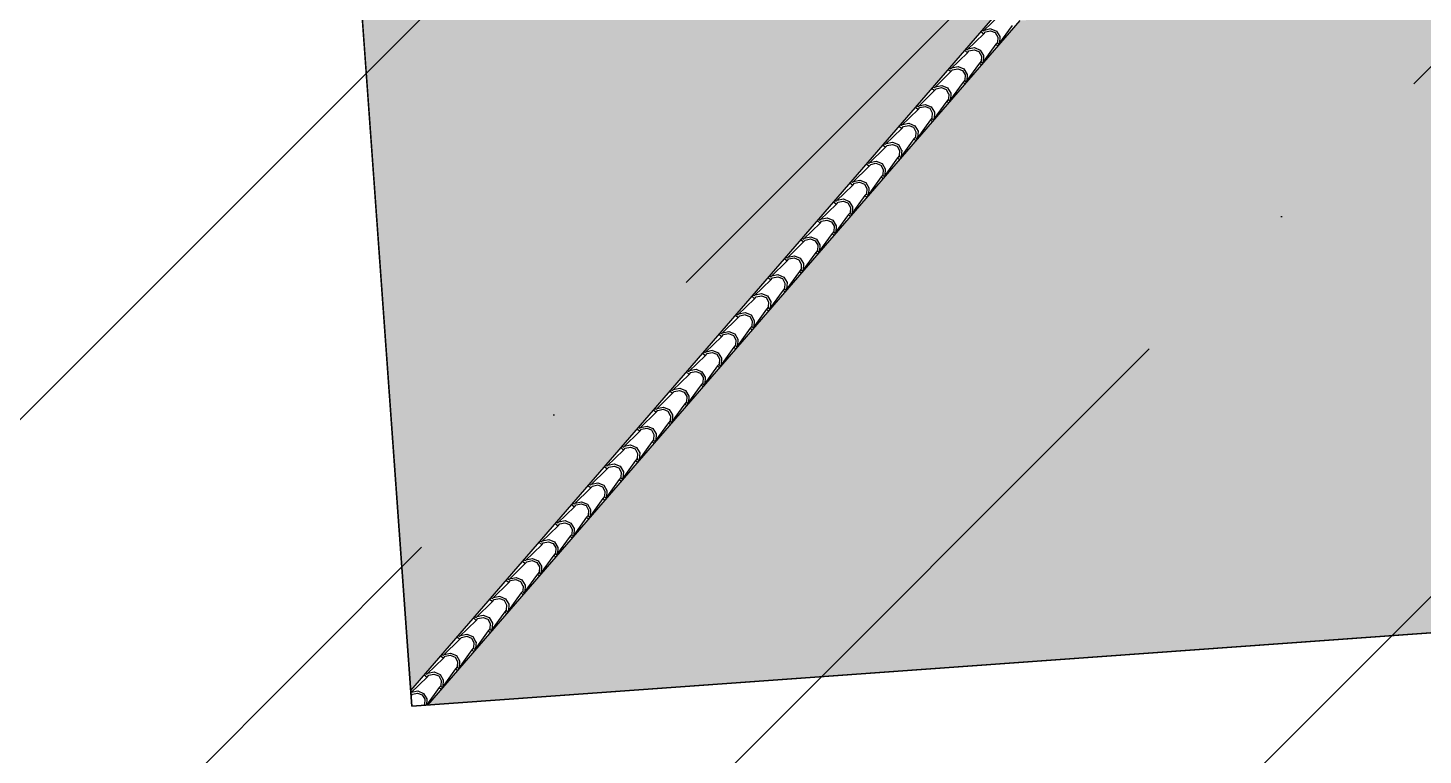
# Model space of a CAD drawing. Header units: millimetres. Extents: x 648844 to 649530, y 1246379 to 1246752.
# Drawn here: x 649272.46 to 649281.78, y 1246497.33 to 1246502.19 of the extents above; entities that cross this region are included whole.
import ezdxf

# ---------------------------------------------------------------- set-up
doc = ezdxf.new("R2010")
doc.units = ezdxf.units.MM
doc.header["$LTSCALE"] = 20
doc.header["$MEASUREMENT"] = 0
doc.layers.get('0').update_dxf_attribs({"linetype": 'CONTINUOUS'})
doc.layers.add('TECHO', color=30, linetype='CONTINUOUS')

# ---------------------------------------------------------------- blocks, each defined once
blk = doc.blocks.new('TEJA45')
at = {"layer": 'TECHO'}
for p, q in [((-0.1916, 4.2385), (-0.0979, 4.35)), ((-0.1043, 4.3069), (-0.0984, 4.35)), ((-0.0852, 4.2692), (-0.1041, 4.307)), ((-0.0899, 4.3095), (-0.0852, 4.345)), ((-0.0756, 4.2788), (-0.0898, 4.3095)), ((-0.0857, 4.35), (-0.0828, 4.3472)), ((-0.0852, 4.3448), (-0.08, 4.35)), ((-0.3097, 4.1203), (-0.2105, 4.2385)), ((-0.2224, 4.1887), (-0.2165, 4.2324)), ((-0.2105, 4.2385), (-0.214, 4.242)), ((-0.2105, 4.2385), (-0.201, 4.229)), ((-0.2081, 4.1914), (-0.2034, 4.2268)), ((-0.201, 4.2479), (-0.2046, 4.2515)), ((-0.2034, 4.2267), (-0.1915, 4.2385)), ((-0.1915, 4.2385), (-0.201, 4.2479)), ((0, 4.2602), (-0.1159, 4.1629)), ((-0.0474, 4.2503), (-0.0852, 4.2692)), ((-0.0449, 4.2646), (-0.0756, 4.2788)), ((-0.0038, 4.2561), (-0.0475, 4.2502)), ((-0.0095, 4.2692), (-0.0449, 4.2645)), ((0, 4.2788), (-0.0096, 4.2692)), ((-0.4279, 4.0022), (-0.3287, 4.1203)), ((-0.3406, 4.0706), (-0.3347, 4.1143)), ((-0.3286, 4.1203), (-0.3322, 4.1239)), ((-0.3286, 4.1203), (-0.3192, 4.1109)), ((-0.3262, 4.0732), (-0.3215, 4.1087)), ((-0.3192, 4.1298), (-0.3227, 4.1333)), ((-0.3215, 4.1085), (-0.3097, 4.1203)), ((-0.3097, 4.1203), (-0.3192, 4.1298)), ((-0.1159, 4.144), (-0.2341, 4.0447)), ((-0.2034, 4.151), (-0.2223, 4.1888)), ((-0.1938, 4.1606), (-0.2079, 4.1914)), ((-0.1656, 4.1321), (-0.2034, 4.151)), ((-0.1631, 4.1464), (-0.1938, 4.1606)), ((-0.1219, 4.1379), (-0.1656, 4.132)), ((-0.1276, 4.1511), (-0.1631, 4.1463)), ((-0.1159, 4.1629), (-0.1277, 4.151)), ((-0.0985, 4.1454), (-0.1159, 4.1629)), ((-0.108, 4.136), (-0.1159, 4.144)), ((-0.4373, 4.0116), (-0.4409, 4.0152)), ((-0.4279, 4.0022), (-0.4373, 4.0116)), ((-0.2341, 4.0258), (-0.3522, 3.9265)), ((-0.3215, 4.0329), (-0.3404, 4.0707)), ((-0.3119, 4.0425), (-0.3261, 4.0732)), ((-0.2837, 4.014), (-0.3215, 4.0329)), ((-0.2812, 4.0283), (-0.3119, 4.0425)), ((-0.2401, 4.0198), (-0.2838, 4.0139)), ((-0.2458, 4.0329), (-0.2812, 4.0282)), ((-0.2341, 4.0447), (-0.2459, 4.0329)), ((-0.2167, 4.0273), (-0.2341, 4.0447)), ((-0.2261, 4.0178), (-0.2341, 4.0258)), ((-0.5461, 3.884), (-0.4468, 4.0022)), ((-0.4587, 3.9524), (-0.4528, 3.9961)), ((-0.4397, 3.9147), (-0.4586, 3.9525)), ((-0.4468, 4.0022), (-0.4503, 4.0057)), ((-0.4468, 4.0022), (-0.4373, 3.9927)), ((-0.4444, 3.9551), (-0.4397, 3.9905)), ((-0.4301, 3.9243), (-0.4443, 3.955)), ((-0.4397, 3.9903), (-0.4279, 4.0022)), ((-0.4019, 3.8958), (-0.4397, 3.9147)), ((-0.3994, 3.9101), (-0.4301, 3.9243)), ((-0.364, 3.9147), (-0.3994, 3.91)), ((-0.3522, 3.9265), (-0.3641, 3.9147)), ((-0.3348, 3.9091), (-0.3522, 3.9265)), ((-0.6642, 3.7659), (-0.565, 3.884)), ((-0.5769, 3.8342), (-0.571, 3.878)), ((-0.5578, 3.7965), (-0.5767, 3.8344)), ((-0.5649, 3.884), (-0.5685, 3.8876)), ((-0.5649, 3.884), (-0.5555, 3.8746)), ((-0.5626, 3.8369), (-0.5578, 3.8724)), ((-0.5482, 3.8062), (-0.5624, 3.8369)), ((-0.5555, 3.8935), (-0.559, 3.897)), ((-0.5578, 3.8722), (-0.546, 3.884)), ((-0.546, 3.884), (-0.5555, 3.8935)), ((-0.3522, 3.9076), (-0.4704, 3.8084)), ((-0.3582, 3.9016), (-0.402, 3.8957)), ((-0.3443, 3.8997), (-0.3522, 3.9076)), ((-0.7824, 3.6477), (-0.6831, 3.7659)), ((-0.6951, 3.7161), (-0.6891, 3.7598)), ((-0.6831, 3.7658), (-0.6867, 3.7694)), ((-0.6831, 3.7658), (-0.6736, 3.7564)), ((-0.6807, 3.7188), (-0.676, 3.7542)), ((-0.6736, 3.7753), (-0.6772, 3.7789)), ((-0.676, 3.754), (-0.6642, 3.7658)), ((-0.6642, 3.7658), (-0.6736, 3.7753)), ((-0.4704, 3.7895), (-0.5885, 3.6902)), ((-0.52, 3.7777), (-0.5579, 3.7966)), ((-0.5175, 3.792), (-0.5483, 3.8062)), ((-0.4764, 3.7835), (-0.5201, 3.7776)), ((-0.4821, 3.7966), (-0.5176, 3.7919)), ((-0.4704, 3.8084), (-0.4822, 3.7966)), ((-0.453, 3.791), (-0.4704, 3.8084)), ((-0.4624, 3.7815), (-0.4704, 3.7895)), ((-0.9005, 3.5295), (-0.8013, 3.6477)), ((-0.8132, 3.5979), (-0.8073, 3.6417)), ((-0.8012, 3.6477), (-0.8048, 3.6513)), ((-0.8012, 3.6477), (-0.7918, 3.6382)), ((-0.7989, 3.6006), (-0.7941, 3.636)), ((-0.7918, 3.6571), (-0.7954, 3.6607)), ((-0.7942, 3.6359), (-0.7823, 3.6477)), ((-0.7823, 3.6477), (-0.7918, 3.6571)), ((-0.5885, 3.6713), (-0.7067, 3.5721)), ((-0.676, 3.6784), (-0.6949, 3.7162)), ((-0.6664, 3.688), (-0.6806, 3.7187)), ((-0.6382, 3.6595), (-0.676, 3.6784)), ((-0.6357, 3.6738), (-0.6664, 3.688)), ((-0.5945, 3.6653), (-0.6383, 3.6594)), ((-0.6003, 3.6784), (-0.6357, 3.6737)), ((-0.5886, 3.6902), (-0.6004, 3.6784)), ((-0.5711, 3.6728), (-0.5886, 3.6902)), ((-0.5806, 3.6633), (-0.5886, 3.6713)), ((-0.9099, 3.539), (-0.9135, 3.5426)), ((-0.7067, 3.5532), (-0.8249, 3.4539)), ((-0.7942, 3.5602), (-0.8131, 3.598)), ((-0.7845, 3.5699), (-0.7987, 3.6006)), ((-0.7564, 3.5414), (-0.7942, 3.5603)), ((-0.7538, 3.5557), (-0.7846, 3.5698)), ((-0.7127, 3.5471), (-0.7564, 3.5412)), ((-0.7184, 3.5603), (-0.7539, 3.5555)), ((-0.7067, 3.5721), (-0.7185, 3.5603)), ((-0.6893, 3.5546), (-0.7067, 3.5721)), ((-0.6987, 3.5452), (-0.7067, 3.5532)), ((-1.0187, 3.4114), (-0.9194, 3.5295)), ((-0.9314, 3.4798), (-0.9255, 3.5235)), ((-0.9123, 3.4421), (-0.9312, 3.4799)), ((-0.9194, 3.5295), (-0.923, 3.5331)), ((-0.9194, 3.5295), (-0.9099, 3.5201)), ((-0.917, 3.4824), (-0.9123, 3.5179)), ((-0.9027, 3.4517), (-0.9169, 3.4824)), ((-0.9123, 3.5177), (-0.9005, 3.5295)), ((-0.9005, 3.5295), (-0.9099, 3.539)), ((-0.872, 3.4375), (-0.9027, 3.4517)), ((-0.8249, 3.4539), (-0.8367, 3.4421)), ((-0.8074, 3.4365), (-0.8249, 3.4539)), ((-1.1369, 3.2932), (-1.0376, 3.4114)), ((-1.0495, 3.3616), (-1.0436, 3.4053)), ((-1.0305, 3.3239), (-1.0494, 3.3617)), ((-1.0376, 3.4114), (-1.0411, 3.4149)), ((-1.0376, 3.4114), (-1.0281, 3.4019)), ((-1.0352, 3.3643), (-1.0305, 3.3997)), ((-1.0209, 3.3335), (-1.035, 3.3643)), ((-1.0281, 3.4208), (-1.0317, 3.4244)), ((-1.0305, 3.3996), (-1.0187, 3.4114)), ((-1.0187, 3.4114), (-1.0281, 3.4208)), ((-0.8249, 3.435), (-0.943, 3.3358)), ((-0.8745, 3.4232), (-0.9123, 3.4421)), ((-0.8309, 3.429), (-0.8746, 3.4231)), ((-0.8366, 3.4421), (-0.872, 3.4374)), ((-0.8169, 3.427), (-0.8249, 3.435)), ((-1.255, 3.1751), (-1.1558, 3.2932)), ((-1.1677, 3.2435), (-1.1618, 3.2872)), ((-1.1557, 3.2932), (-1.1593, 3.2968)), ((-1.1557, 3.2932), (-1.1463, 3.2838)), ((-1.1533, 3.2461), (-1.1486, 3.2816)), ((-1.1463, 3.3027), (-1.1498, 3.3062)), ((-1.1486, 3.2814), (-1.1368, 3.2932)), ((-1.1368, 3.2932), (-1.1463, 3.3027)), ((-0.943, 3.3168), (-1.0612, 3.2176)), ((-0.9927, 3.305), (-1.0305, 3.3239)), ((-0.9902, 3.3193), (-1.0209, 3.3335)), ((-0.949, 3.3108), (-0.9927, 3.3049)), ((-0.9547, 3.324), (-0.9902, 3.3192)), ((-0.943, 3.3358), (-0.9548, 3.3239)), ((-0.9256, 3.3183), (-0.943, 3.3358)), ((-0.9351, 3.3089), (-0.943, 3.3168)), ((-1.3732, 3.0569), (-1.2739, 3.1751)), ((-1.2739, 3.1751), (-1.2774, 3.1786)), ((-1.2739, 3.1751), (-1.2644, 3.1656)), ((-1.2644, 3.1845), (-1.268, 3.1881)), ((-1.2668, 3.1632), (-1.255, 3.1751)), ((-1.255, 3.1751), (-1.2644, 3.1845)), ((-1.0612, 3.1987), (-1.1793, 3.0994)), ((-1.1486, 3.2058), (-1.1675, 3.2436)), ((-1.139, 3.2154), (-1.1532, 3.2461)), ((-1.1108, 3.1869), (-1.1486, 3.2058)), ((-1.1083, 3.2012), (-1.139, 3.2154)), ((-1.0672, 3.1927), (-1.1109, 3.1868)), ((-1.0729, 3.2058), (-1.1083, 3.2011)), ((-1.0612, 3.2176), (-1.073, 3.2058)), ((-1.0438, 3.2002), (-1.0612, 3.2176)), ((-1.0532, 3.1907), (-1.0612, 3.1987)), ((-1.1793, 3.0805), (-1.2975, 2.9813)), ((-1.2858, 3.1253), (-1.2799, 3.169)), ((-1.2668, 3.0876), (-1.2857, 3.1254)), ((-1.2715, 3.128), (-1.2668, 3.1634)), ((-1.2572, 3.0972), (-1.2713, 3.128)), ((-1.229, 3.0687), (-1.2668, 3.0876)), ((-1.2265, 3.083), (-1.2572, 3.0972)), ((-1.191, 3.0876), (-1.2265, 3.0829)), ((-1.1793, 3.0994), (-1.1912, 3.0876)), ((-1.1619, 3.082), (-1.1793, 3.0994)), ((-1.1714, 3.0726), (-1.1793, 3.0805)), ((-1.4913, 2.9388), (-1.3921, 3.0569)), ((-1.404, 3.0071), (-1.3981, 3.0509)), ((-1.3849, 2.9694), (-1.4038, 3.0072)), ((-1.392, 3.0569), (-1.3956, 3.0605)), ((-1.392, 3.0569), (-1.3826, 3.0474)), ((-1.3897, 3.0098), (-1.3849, 3.0453)), ((-1.3753, 2.9791), (-1.3895, 3.0098)), ((-1.3826, 3.0664), (-1.3861, 3.0699)), ((-1.3849, 3.0451), (-1.3731, 3.0569)), ((-1.3731, 3.0569), (-1.3826, 3.0664)), ((-1.1853, 3.0745), (-1.2291, 3.0686)), ((-1.6095, 2.8206), (-1.5102, 2.9388)), ((-1.5222, 2.889), (-1.5163, 2.9327)), ((-1.5102, 2.9387), (-1.5138, 2.9423)), ((-1.5102, 2.9387), (-1.5007, 2.9293)), ((-1.5078, 2.8917), (-1.5031, 2.9271)), ((-1.4935, 2.8609), (-1.5077, 2.8916)), ((-1.5007, 2.9482), (-1.5043, 2.9518)), ((-1.5031, 2.9269), (-1.4913, 2.9387)), ((-1.4913, 2.9387), (-1.5007, 2.9482)), ((-1.2975, 2.9624), (-1.4157, 2.8631)), ((-1.3472, 2.9506), (-1.385, 2.9695)), ((-1.3446, 2.9649), (-1.3754, 2.9791)), ((-1.3035, 2.9564), (-1.3472, 2.9504)), ((-1.3092, 2.9695), (-1.3447, 2.9648)), ((-1.2975, 2.9813), (-1.3093, 2.9695)), ((-1.2801, 2.9639), (-1.2975, 2.9813)), ((-1.2895, 2.9544), (-1.2975, 2.9624)), ((-1.7276, 2.7024), (-1.6284, 2.8206)), ((-1.6403, 2.7708), (-1.6344, 2.8145)), ((-1.6283, 2.8206), (-1.6319, 2.8242)), ((-1.6283, 2.8206), (-1.6189, 2.8111)), ((-1.626, 2.7735), (-1.6212, 2.8089)), ((-1.6189, 2.83), (-1.6225, 2.8336)), ((-1.6213, 2.8088), (-1.6094, 2.8206)), ((-1.6094, 2.8206), (-1.6189, 2.83)), ((-1.4157, 2.8442), (-1.5338, 2.745)), ((-1.5031, 2.8513), (-1.522, 2.8891)), ((-1.4653, 2.8324), (-1.5031, 2.8513)), ((-1.4628, 2.8467), (-1.4935, 2.8609)), ((-1.4217, 2.8382), (-1.4654, 2.8323)), ((-1.4274, 2.8513), (-1.4628, 2.8466)), ((-1.4157, 2.8631), (-1.4275, 2.8513)), ((-1.3982, 2.8457), (-1.4157, 2.8631)), ((-1.4077, 2.8362), (-1.4157, 2.8442)), ((-1.7465, 2.7024), (-1.7501, 2.706)), ((-1.737, 2.7119), (-1.7406, 2.7154)), ((-1.7276, 2.7024), (-1.737, 2.7119)), ((-1.5338, 2.7261), (-1.652, 2.6268)), ((-1.6213, 2.7331), (-1.6402, 2.7709)), ((-1.6116, 2.7428), (-1.6258, 2.7735)), ((-1.5835, 2.7142), (-1.6213, 2.7332)), ((-1.5809, 2.7286), (-1.6117, 2.7427)), ((-1.5398, 2.72), (-1.5835, 2.7141)), ((-1.5455, 2.7332), (-1.581, 2.7284)), ((-1.5338, 2.745), (-1.5456, 2.7332)), ((-1.5164, 2.7275), (-1.5338, 2.745)), ((-1.5258, 2.7181), (-1.5338, 2.7261)), ((-1.8458, 2.5843), (-1.7465, 2.7024)), ((-1.7585, 2.6527), (-1.7526, 2.6964)), ((-1.7394, 2.615), (-1.7583, 2.6528)), ((-1.7465, 2.7024), (-1.737, 2.693)), ((-1.7441, 2.6553), (-1.7394, 2.6908)), ((-1.7298, 2.6246), (-1.744, 2.6553)), ((-1.7394, 2.6906), (-1.7276, 2.7024)), ((-1.7016, 2.5961), (-1.7394, 2.615)), ((-1.6991, 2.6104), (-1.7298, 2.6246)), ((-1.6637, 2.615), (-1.6991, 2.6103)), ((-1.652, 2.6268), (-1.6638, 2.615)), ((-1.6346, 2.6094), (-1.652, 2.6268)), ((-1.964, 2.4661), (-1.8647, 2.5843)), ((-1.8766, 2.5345), (-1.8707, 2.5782)), ((-1.8576, 2.4968), (-1.8765, 2.5346)), ((-1.8647, 2.5843), (-1.8682, 2.5878)), ((-1.8647, 2.5843), (-1.8552, 2.5748)), ((-1.8623, 2.5372), (-1.8576, 2.5726)), ((-1.8479, 2.5064), (-1.8621, 2.5372)), ((-1.8552, 2.5937), (-1.8588, 2.5973)), ((-1.8576, 2.5725), (-1.8458, 2.5843)), ((-1.8458, 2.5843), (-1.8552, 2.5937)), ((-1.652, 2.6079), (-1.7701, 2.5086)), ((-1.658, 2.6019), (-1.7017, 2.596)), ((-1.644, 2.5999), (-1.652, 2.6079)), ((-2.0821, 2.348), (-1.9829, 2.4661)), ((-1.9948, 2.4163), (-1.9889, 2.4601)), ((-1.9828, 2.4661), (-1.9864, 2.4697)), ((-1.9828, 2.4661), (-1.9734, 2.4567)), ((-1.9804, 2.419), (-1.9757, 2.4545)), ((-1.9734, 2.4756), (-1.9769, 2.4791)), ((-1.9757, 2.4543), (-1.9639, 2.4661)), ((-1.9639, 2.4661), (-1.9734, 2.4756)), ((-1.7701, 2.4897), (-1.8883, 2.3905)), ((-1.8198, 2.4779), (-1.8576, 2.4968)), ((-1.8173, 2.4923), (-1.848, 2.5064)), ((-1.7761, 2.4837), (-1.8199, 2.4778)), ((-1.7818, 2.4969), (-1.8173, 2.4921)), ((-1.7701, 2.5087), (-1.7819, 2.4968)), ((-1.7527, 2.4912), (-1.7701, 2.5087)), ((-1.7622, 2.4818), (-1.7701, 2.4897)), ((-2.2003, 2.2298), (-2.101, 2.348)), ((-2.113, 2.2982), (-2.1071, 2.3419)), ((-2.101, 2.348), (-2.1045, 2.3515)), ((-2.101, 2.348), (-2.0915, 2.3385)), ((-2.0986, 2.3009), (-2.0939, 2.3363)), ((-2.0915, 2.3574), (-2.0951, 2.361)), ((-2.0939, 2.3361), (-2.0821, 2.348)), ((-2.0821, 2.348), (-2.0915, 2.3574)), ((-1.8883, 2.3716), (-2.0064, 2.2723)), ((-1.9757, 2.3786), (-1.9946, 2.4165)), ((-1.9661, 2.3883), (-1.9803, 2.419)), ((-1.9379, 2.3598), (-1.9758, 2.3787)), ((-1.9354, 2.3741), (-1.9661, 2.3883)), ((-1.8943, 2.3656), (-1.938, 2.3597)), ((-1.9, 2.3787), (-1.9354, 2.374)), ((-1.8883, 2.3905), (-1.9001, 2.3787)), ((-1.8709, 2.3731), (-1.8883, 2.3905)), ((-1.8803, 2.3636), (-1.8883, 2.3716)), ((-2.2097, 2.2393), (-2.2132, 2.2428)), ((-2.2002, 2.2298), (-2.2097, 2.2393)), ((-2.0064, 2.2534), (-2.1246, 2.1542)), ((-2.0939, 2.2605), (-2.1128, 2.2983)), ((-2.0843, 2.2701), (-2.0984, 2.3009)), ((-2.0561, 2.2416), (-2.0939, 2.2605)), ((-2.0536, 2.2559), (-2.0843, 2.2701)), ((-2.0124, 2.2474), (-2.0562, 2.2415)), ((-2.0181, 2.2605), (-2.0536, 2.2558)), ((-2.0064, 2.2723), (-2.0183, 2.2605)), ((-1.989, 2.2549), (-2.0064, 2.2723)), ((-1.9985, 2.2455), (-2.0064, 2.2534)), ((-2.3184, 2.1117), (-2.2192, 2.2298)), ((-2.2311, 2.18), (-2.2252, 2.2238)), ((-2.212, 2.1423), (-2.2309, 2.1801)), ((-2.2191, 2.2298), (-2.2227, 2.2334)), ((-2.2191, 2.2298), (-2.2097, 2.2203)), ((-2.2168, 2.1827), (-2.212, 2.2182)), ((-2.2024, 2.152), (-2.2166, 2.1827)), ((-2.212, 2.218), (-2.2002, 2.2298)), ((-2.1717, 2.1378), (-2.2024, 2.152)), ((-2.1246, 2.1542), (-2.1364, 2.1424)), ((-2.1072, 2.1368), (-2.1246, 2.1542)), ((-2.4366, 1.9935), (-2.3373, 2.1117)), ((-2.3493, 2.0619), (-2.3434, 2.1056)), ((-2.3302, 2.0242), (-2.3491, 2.062)), ((-2.3373, 2.1116), (-2.3409, 2.1152)), ((-2.3373, 2.1116), (-2.3278, 2.1022)), ((-2.3349, 2.0646), (-2.3302, 2.1)), ((-2.3206, 2.0338), (-2.3348, 2.0645)), ((-2.3278, 2.1211), (-2.3314, 2.1247)), ((-2.3302, 2.0998), (-2.3184, 2.1116)), ((-2.3184, 2.1116), (-2.3278, 2.1211)), ((-2.1246, 2.1353), (-2.2428, 2.036)), ((-2.1743, 2.1235), (-2.2121, 2.1424)), ((-2.1306, 2.1292), (-2.1743, 2.1233)), ((-2.1363, 2.1424), (-2.1717, 2.1377)), ((-2.1166, 2.1273), (-2.1246, 2.1353)), ((-2.5547, 1.8753), (-2.4555, 1.9935)), ((-2.4674, 1.9437), (-2.4615, 1.9874)), ((-2.4554, 1.9935), (-2.459, 1.9971)), ((-2.4554, 1.9935), (-2.446, 1.984)), ((-2.4531, 1.9464), (-2.4483, 1.9819)), ((-2.446, 2.0029), (-2.4496, 2.0065)), ((-2.4484, 1.9817), (-2.4365, 1.9935)), ((-2.4365, 1.9935), (-2.446, 2.0029)), ((-2.2428, 2.0171), (-2.3609, 1.9179)), ((-2.2924, 2.0053), (-2.3302, 2.0242)), ((-2.2899, 2.0196), (-2.3206, 2.0338)), ((-2.2488, 2.0111), (-2.2925, 2.0052)), ((-2.2545, 2.0242), (-2.2899, 2.0195)), ((-2.2428, 2.036), (-2.2546, 2.0242)), ((-2.2253, 2.0186), (-2.2428, 2.036)), ((-2.2348, 2.0091), (-2.2428, 2.0171)), ((-2.6729, 1.7572), (-2.5737, 1.8753)), ((-2.5856, 1.8256), (-2.5797, 1.8693)), ((-2.5736, 1.8753), (-2.5772, 1.8789)), ((-2.5736, 1.8753), (-2.5642, 1.8659)), ((-2.5642, 1.8848), (-2.5677, 1.8883)), ((-2.5665, 1.8635), (-2.5547, 1.8753)), ((-2.5547, 1.8753), (-2.5642, 1.8848)), ((-2.3609, 1.899), (-2.4791, 1.7997)), ((-2.4484, 1.906), (-2.4673, 1.9438)), ((-2.4387, 1.9157), (-2.4529, 1.9464)), ((-2.4106, 1.8871), (-2.4484, 1.9061)), ((-2.408, 1.9015), (-2.4388, 1.9157)), ((-2.3669, 1.8929), (-2.4106, 1.887)), ((-2.3726, 1.9061), (-2.4081, 1.9013)), ((-2.3609, 1.9179), (-2.3727, 1.906)), ((-2.3435, 1.9004), (-2.3609, 1.9179)), ((-2.3529, 1.891), (-2.3609, 1.899)), ((-2.4791, 1.7808), (-2.5972, 1.6815)), ((-2.5665, 1.7879), (-2.5854, 1.8257)), ((-2.5712, 1.8282), (-2.5665, 1.8637)), ((-2.5569, 1.7975), (-2.5711, 1.8282)), ((-2.5287, 1.769), (-2.5665, 1.7879)), ((-2.5262, 1.7833), (-2.5569, 1.7975)), ((-2.4851, 1.7748), (-2.5288, 1.7689)), ((-2.4908, 1.7879), (-2.5262, 1.7832)), ((-2.4791, 1.7997), (-2.4909, 1.7879)), ((-2.4617, 1.7823), (-2.4791, 1.7997)), ((-2.4711, 1.7728), (-2.4791, 1.7808)), ((-2.7911, 1.639), (-2.6918, 1.7572)), ((-2.7038, 1.7074), (-2.6978, 1.7511)), ((-2.6847, 1.6697), (-2.7036, 1.7075)), ((-2.6918, 1.7572), (-2.6953, 1.7607)), ((-2.6918, 1.7572), (-2.6823, 1.7477)), ((-2.6894, 1.7101), (-2.6847, 1.7455)), ((-2.675, 1.6794), (-2.6892, 1.7101)), ((-2.6823, 1.7666), (-2.6859, 1.7702)), ((-2.6847, 1.7454), (-2.6729, 1.7572)), ((-2.6729, 1.7572), (-2.6823, 1.7666)), ((-2.6444, 1.6652), (-2.6751, 1.6793)), ((-2.5972, 1.6815), (-2.6091, 1.6697)), ((-2.5798, 1.6641), (-2.5972, 1.6815)), ((-2.9092, 1.5209), (-2.81, 1.639)), ((-2.8219, 1.5892), (-2.816, 1.633)), ((-2.8028, 1.5515), (-2.8217, 1.5894)), ((-2.8099, 1.639), (-2.8135, 1.6426)), ((-2.8099, 1.639), (-2.8005, 1.6296)), ((-2.8075, 1.5919), (-2.8028, 1.6274)), ((-2.7932, 1.5612), (-2.8074, 1.5919)), ((-2.8005, 1.6485), (-2.804, 1.652)), ((-2.8028, 1.6272), (-2.791, 1.639)), ((-2.791, 1.639), (-2.8005, 1.6485)), ((-2.5972, 1.6626), (-2.7154, 1.5634)), ((-2.6469, 1.6508), (-2.6847, 1.6697)), ((-2.6032, 1.6566), (-2.647, 1.6507)), ((-2.6089, 1.6697), (-2.6444, 1.665)), ((-2.5893, 1.6547), (-2.5972, 1.6626)), ((-3.0274, 1.4027), (-2.9281, 1.5209)), ((-2.9401, 1.4711), (-2.9342, 1.5148)), ((-2.9281, 1.5209), (-2.9316, 1.5244)), ((-2.9281, 1.5209), (-2.9186, 1.5114)), ((-2.9257, 1.4738), (-2.921, 1.5092)), ((-2.9186, 1.5303), (-2.9222, 1.5339)), ((-2.921, 1.509), (-2.9092, 1.5209)), ((-2.9092, 1.5209), (-2.9186, 1.5303)), ((-2.7154, 1.5445), (-2.8335, 1.4452)), ((-2.765, 1.5327), (-2.8029, 1.5516)), ((-2.7625, 1.547), (-2.7932, 1.5612)), ((-2.7214, 1.5385), (-2.7651, 1.5325)), ((-2.7271, 1.5516), (-2.7625, 1.5469)), ((-2.7154, 1.5634), (-2.7272, 1.5516)), ((-2.698, 1.546), (-2.7154, 1.5634)), ((-2.7074, 1.5365), (-2.7154, 1.5445)), ((-3.1455, 1.2845), (-3.0463, 1.4027)), ((-3.0462, 1.4027), (-3.0498, 1.4063)), ((-3.0462, 1.4027), (-3.0368, 1.3932)), ((-3.0368, 1.4121), (-3.0403, 1.4157)), ((-3.0391, 1.3909), (-3.0273, 1.4027)), ((-3.0273, 1.4027), (-3.0368, 1.4121)), ((-2.8335, 1.4263), (-2.9517, 1.3271)), ((-2.921, 1.4334), (-2.9399, 1.4712)), ((-2.9114, 1.443), (-2.9255, 1.4738)), ((-2.8832, 1.4145), (-2.921, 1.4334)), ((-2.8807, 1.4288), (-2.9114, 1.443)), ((-2.8396, 1.4203), (-2.8833, 1.4144)), ((-2.8452, 1.4334), (-2.8807, 1.4287)), ((-2.8336, 1.4452), (-2.8454, 1.4334)), ((-2.8161, 1.4278), (-2.8336, 1.4452)), ((-2.8256, 1.4184), (-2.8336, 1.4263)), ((-2.9517, 1.3082), (-3.0699, 1.2089)), ((-3.0582, 1.3529), (-3.0523, 1.3966)), ((-3.0391, 1.3152), (-3.0581, 1.353)), ((-3.0439, 1.3556), (-3.0391, 1.3911)), ((-3.0295, 1.3249), (-3.0437, 1.3556)), ((-3.0014, 1.2964), (-3.0392, 1.3153)), ((-2.9988, 1.3107), (-3.0295, 1.3249)), ((-2.9634, 1.3153), (-2.9988, 1.3105)), ((-2.9517, 1.3271), (-2.9635, 1.3153)), ((-2.9343, 1.3097), (-2.9517, 1.3271)), ((-2.9437, 1.3002), (-2.9517, 1.3082)), ((-3.2637, 1.1664), (-3.1644, 1.2845)), ((-3.1764, 1.2348), (-3.1705, 1.2785)), ((-3.1573, 1.1971), (-3.1762, 1.2349)), ((-3.1644, 1.2845), (-3.168, 1.2881)), ((-3.1644, 1.2845), (-3.1549, 1.2751)), ((-3.162, 1.2375), (-3.1573, 1.2729)), ((-3.1477, 1.2067), (-3.1618, 1.2374)), ((-3.1549, 1.294), (-3.1585, 1.2976)), ((-3.1573, 1.2727), (-3.1455, 1.2845)), ((-3.1455, 1.2845), (-3.1549, 1.294)), ((-2.9577, 1.3021), (-3.0014, 1.2962)), ((-3.3818, 1.0482), (-3.2826, 1.1664)), ((-3.2945, 1.1166), (-3.2886, 1.1603)), ((-3.2826, 1.1664), (-3.2861, 1.1699)), ((-3.2826, 1.1664), (-3.2731, 1.1569)), ((-3.2802, 1.1193), (-3.2754, 1.1548)), ((-3.2658, 1.0886), (-3.28, 1.1193)), ((-3.2731, 1.1758), (-3.2767, 1.1794)), ((-3.2755, 1.1546), (-3.2636, 1.1664)), ((-3.2636, 1.1664), (-3.2731, 1.1758)), ((-3.0699, 1.19), (-3.188, 1.0908)), ((-3.1195, 1.1782), (-3.1573, 1.1971)), ((-3.117, 1.1925), (-3.1477, 1.2067)), ((-3.0759, 1.184), (-3.1196, 1.1781)), ((-3.0816, 1.1971), (-3.117, 1.1924)), ((-3.0699, 1.2089), (-3.0817, 1.1971)), ((-3.0524, 1.1915), (-3.0699, 1.2089)), ((-3.0619, 1.182), (-3.0699, 1.19)), ((-3.5, 0.9301), (-3.4008, 1.0482)), ((-3.4127, 0.9984), (-3.4068, 1.0422)), ((-3.4007, 1.0482), (-3.4043, 1.0518)), ((-3.4007, 1.0482), (-3.3913, 1.0388)), ((-3.3983, 1.0012), (-3.3936, 1.0366)), ((-3.3913, 1.0577), (-3.3948, 1.0612)), ((-3.3936, 1.0364), (-3.3818, 1.0482)), ((-3.3818, 1.0482), (-3.3913, 1.0577)), ((-3.188, 1.0718), (-3.3062, 0.9726)), ((-3.2755, 1.0789), (-3.2944, 1.1167)), ((-3.2377, 1.06), (-3.2755, 1.0789)), ((-3.2351, 1.0744), (-3.2659, 1.0886)), ((-3.194, 1.0658), (-3.2378, 1.0599)), ((-3.1997, 1.079), (-3.2352, 1.0742)), ((-3.188, 1.0908), (-3.1998, 1.0789)), ((-3.1706, 1.0733), (-3.188, 1.0908)), ((-3.1801, 1.0639), (-3.188, 1.0719)), ((-3.5189, 0.9301), (-3.5224, 0.9336)), ((-3.5094, 0.9395), (-3.513, 0.9431)), ((-3.5, 0.9301), (-3.5094, 0.9395)), ((-3.3062, 0.9537), (-3.4243, 0.8544)), ((-3.3936, 0.9608), (-3.4125, 0.9986)), ((-3.384, 0.9704), (-3.3982, 1.0011)), ((-3.3558, 0.9419), (-3.3936, 0.9608)), ((-3.3533, 0.9562), (-3.384, 0.9704)), ((-3.3122, 0.9477), (-3.3559, 0.9418)), ((-3.3179, 0.9608), (-3.3533, 0.9561)), ((-3.3062, 0.9726), (-3.318, 0.9608)), ((-3.2888, 0.9552), (-3.3062, 0.9726)), ((-3.2982, 0.9457), (-3.3062, 0.9537)), ((-3.6182, 0.8119), (-3.5189, 0.9301)), ((-3.5309, 0.8803), (-3.525, 0.924)), ((-3.5118, 0.8426), (-3.5307, 0.8804)), ((-3.5189, 0.9301), (-3.5094, 0.9206)), ((-3.5165, 0.883), (-3.5118, 0.9184)), ((-3.5021, 0.8523), (-3.5163, 0.883)), ((-3.5118, 0.9183), (-3.5, 0.9301)), ((-3.474, 0.8237), (-3.5118, 0.8426)), ((-3.4714, 0.8381), (-3.5022, 0.8522)), ((-3.436, 0.8426), (-3.4715, 0.8379)), ((-3.4243, 0.8544), (-3.4362, 0.8426)), ((-3.4069, 0.837), (-3.4243, 0.8544)), ((-3.7363, 0.6938), (-3.6371, 0.8119)), ((-3.649, 0.7621), (-3.6431, 0.8059)), ((-3.6299, 0.7244), (-3.6488, 0.7623)), ((-3.637, 0.8119), (-3.6406, 0.8155)), ((-3.637, 0.8119), (-3.6276, 0.8025)), ((-3.6346, 0.7648), (-3.6299, 0.8003)), ((-3.6203, 0.7341), (-3.6345, 0.7648)), ((-3.6276, 0.8214), (-3.6311, 0.8249)), ((-3.6299, 0.8001), (-3.6181, 0.8119)), ((-3.6181, 0.8119), (-3.6276, 0.8214)), ((-3.4243, 0.8355), (-3.5425, 0.7363)), ((-3.4304, 0.8295), (-3.4741, 0.8236)), ((-3.4164, 0.8276), (-3.4243, 0.8355)), ((-3.8545, 0.5756), (-3.7552, 0.6938)), ((-3.7672, 0.644), (-3.7613, 0.6877)), ((-3.7552, 0.6938), (-3.7587, 0.6973)), ((-3.7552, 0.6938), (-3.7457, 0.6843)), ((-3.7528, 0.6467), (-3.7481, 0.6821)), ((-3.7457, 0.7032), (-3.7493, 0.7068)), ((-3.7481, 0.6819), (-3.7363, 0.6938)), ((-3.7363, 0.6938), (-3.7457, 0.7032)), ((-3.5425, 0.7174), (-3.6606, 0.6181)), ((-3.5921, 0.7056), (-3.63, 0.7245)), ((-3.5896, 0.7199), (-3.6203, 0.7341)), ((-3.5485, 0.7113), (-3.5922, 0.7054)), ((-3.5542, 0.7245), (-3.5896, 0.7198)), ((-3.5425, 0.7363), (-3.5543, 0.7245)), ((-3.5251, 0.7189), (-3.5425, 0.7363)), ((-3.5345, 0.7094), (-3.5425, 0.7174)), ((-3.9726, 0.4574), (-3.8734, 0.5756)), ((-3.8853, 0.5258), (-3.8794, 0.5695)), ((-3.8733, 0.5756), (-3.8769, 0.5792)), ((-3.8733, 0.5756), (-3.8639, 0.5661)), ((-3.871, 0.5285), (-3.8662, 0.564)), ((-3.8639, 0.585), (-3.8675, 0.5886)), ((-3.8662, 0.5638), (-3.8544, 0.5756)), ((-3.8544, 0.5756), (-3.8639, 0.585)), ((-3.6606, 0.5992), (-3.7788, 0.5)), ((-3.7481, 0.6063), (-3.767, 0.6441)), ((-3.7385, 0.6159), (-3.7526, 0.6467)), ((-3.7103, 0.5874), (-3.7481, 0.6063)), ((-3.7078, 0.6018), (-3.7385, 0.6159)), ((-3.6667, 0.5932), (-3.7104, 0.5873)), ((-3.6723, 0.6063), (-3.7078, 0.6016)), ((-3.6607, 0.6181), (-3.6725, 0.6063)), ((-3.6432, 0.6007), (-3.6607, 0.6181)), ((-3.6527, 0.5913), (-3.6607, 0.5992)), ((-3.982, 0.4669), (-3.9856, 0.4705)), ((-3.9726, 0.4574), (-3.982, 0.4669)), ((-3.7788, 0.4811), (-3.897, 0.3818)), ((-3.8662, 0.4881), (-3.8852, 0.5259)), ((-3.8566, 0.4978), (-3.8708, 0.5285)), ((-3.8285, 0.4693), (-3.8663, 0.4882)), ((-3.8259, 0.4836), (-3.8566, 0.4978)), ((-3.7848, 0.475), (-3.8285, 0.4691)), ((-3.7905, 0.4882), (-3.8259, 0.4834)), ((-3.7788, 0.5), (-3.7906, 0.4882)), ((-3.7614, 0.4825), (-3.7788, 0.5)), ((-3.7708, 0.4731), (-3.7788, 0.4811)), ((-4.0908, 0.3393), (-3.9915, 0.4574)), ((-4.0035, 0.4077), (-3.9976, 0.4514)), ((-3.9844, 0.37), (-4.0033, 0.4078)), ((-3.9915, 0.4574), (-3.9951, 0.461)), ((-3.9915, 0.4574), (-3.982, 0.448)), ((-3.9891, 0.4104), (-3.9844, 0.4458)), ((-3.9748, 0.3796), (-3.9889, 0.4104)), ((-3.9844, 0.4456), (-3.9726, 0.4574)), ((-3.9441, 0.3654), (-3.9748, 0.3796)), ((-3.897, 0.3818), (-3.9088, 0.37)), ((-3.8795, 0.3644), (-3.897, 0.3818)), ((-4.209, 0.2211), (-4.1097, 0.3393)), ((-4.1217, 0.2895), (-4.1157, 0.3332)), ((-4.1026, 0.2518), (-4.1215, 0.2896)), ((-4.1097, 0.3393), (-4.1132, 0.3428)), ((-4.1097, 0.3393), (-4.1002, 0.3298)), ((-4.1073, 0.2922), (-4.1026, 0.3277)), ((-4.0929, 0.2615), (-4.1071, 0.2922)), ((-4.1002, 0.3487), (-4.1038, 0.3523)), ((-4.1026, 0.3275), (-4.0907, 0.3393)), ((-4.0907, 0.3393), (-4.1002, 0.3487)), ((-3.897, 0.3629), (-4.0151, 0.2637)), ((-3.9466, 0.3511), (-3.9844, 0.37)), ((-3.903, 0.3569), (-3.9467, 0.351)), ((-3.9086, 0.37), (-3.9441, 0.3653)), ((-3.889, 0.3549), (-3.897, 0.3629)), ((-4.3271, 0.103), (-4.2279, 0.2211)), ((-4.2398, 0.1713), (-4.2339, 0.2151)), ((-4.2278, 0.2211), (-4.2314, 0.2247)), ((-4.2278, 0.2211), (-4.2184, 0.2117)), ((-4.2254, 0.1741), (-4.2207, 0.2095)), ((-4.2184, 0.2306), (-4.2219, 0.2341)), ((-4.2207, 0.2093), (-4.2089, 0.2211)), ((-4.2089, 0.2211), (-4.2184, 0.2306)), ((-4.0151, 0.2447), (-4.1333, 0.1455)), ((-4.0648, 0.2329), (-4.1026, 0.2518)), ((-4.0622, 0.2473), (-4.093, 0.2615)), ((-4.0211, 0.2387), (-4.0649, 0.2328)), ((-4.0268, 0.2519), (-4.0623, 0.2471)), ((-4.0151, 0.2637), (-4.0269, 0.2518)), ((-3.9977, 0.2462), (-4.0151, 0.2637)), ((-4.0072, 0.2368), (-4.0151, 0.2448)), ((-4.1333, 0.1266), (-4.2514, 0.0273)), ((-4.2207, 0.1337), (-4.2396, 0.1715)), ((-4.2111, 0.1433), (-4.2253, 0.174)), ((-4.1829, 0.1148), (-4.2207, 0.1337)), ((-4.1804, 0.1291), (-4.2111, 0.1433)), ((-4.1393, 0.1205), (-4.183, 0.1146)), ((-4.145, 0.1337), (-4.1804, 0.129)), ((-4.1333, 0.1455), (-4.1451, 0.1337)), ((-4.1159, 0.1281), (-4.1333, 0.1455)), ((-4.1253, 0.1186), (-4.1333, 0.1266))]:
    blk.add_line(p, q, dxfattribs=at)

msp = doc.modelspace()

# ---------------------------------------------------------------- hatches: boundary and pattern name
h = msp.add_hatch()
h.set_pattern_fill('ANSI36', scale=20, style=0)
h.set_pattern_definition([(45, (-526.4316, -3378.368), (1.3258252147, 4.8613591207), [6.25, -1.25, 0, -1.25])])
h.paths.add_polyline_path([(649188.8489, 1246478.7077), (649215.2214, 1246513.0434), (649317.3489, 1246513.661), (649322.2913, 1246459.3036), (649201.5072, 1246459.3036)])
h.paths.add_polyline_path([(649253.0039, 1246474.2307), (649282.478, 1246474.2307), (649282.478, 1246479.6564), (649253.0039, 1246479.6564)], flags=24)
at = {"layer": 'TECHO'}
h = msp.add_hatch(dxfattribs=at)
h.set_pattern_fill('SPANTILE', color=9, scale=0.205, angle=382.49271, style=0, pattern_type=2)
h.set_pattern_definition([(179.147437, (649223.910594, 1246517.267577), (2.4683698303, -0.0278515841), [0.18931176, -4.5434808]), (274.11714, (649223.7213, 1246517.2704), (-0.1897528, -0.2191891), [0.0164, -0.1886]), (94.11714, (649223.71966, 1246517.06475), (0.1897528, 0.2191891), [0.0574, -0.1476]), (4.11714, (649223.71554, 1246517.122), (0.2191891, -0.1897528), [0.0205, -0.1845]), (184.11714, (649223.72657, 1246517.25433), (-0.2191891, 0.1897528), [0.0205, -0.1845]), (94.11714, (649223.70612, 1246517.25286), (0.1897528, 0.2191891), [0.0164, -0.1886]), (94.11714, (649223.73602, 1246517.06592), (0.1897528, 0.2191891), [0.041, -0.164]), (9.086837, (649223.733077, 1246517.106817), (2.4389338211, 0.381086796), [0.18931176, -4.5434808]), (41.421037, (649223.743301, 1246517.107553), (-3.2846731295, -2.9083281044), [0.05412164, -5.35803375]), (75.68224, (649223.783885, 1246517.14336), (0.17503437, 0.42366013), [0.0518613, -0.5964055]), (112.55204, (649223.79671, 1246517.19361), (0.23390691, -0.394223915), [0.0518613, -0.5964055]), (146.813237, (649223.77682, 1246517.241505), (-3.6673441602, 2.4079112819), [0.05412164, -5.35803375]), (73.892237, (649223.768836, 1246517.152552), (-0.655986157, -2.3080527366), [0.0415094, -4.10942426]), (114.342037, (649223.780353, 1246517.192432), (-0.9797849923, 2.190307431), [0.0415094, -4.10942426]), (146.711737, (649223.763243, 1246517.230251), (-2.8053025095, 1.8533760985), [0.04387184, -4.3433196]), (41.522537, (649223.735989, 1246517.123469), (-2.5109395657, -2.2360473227), [0.04387184, -4.3433196])])
h.paths.add_polyline_path([(649275.0204, 1246497.7643), (649278.9487, 1246502.302), (649274.411, 1246506.2303)])
h = msp.add_hatch(dxfattribs=at)
h.set_pattern_fill('SPANTILE', color=9, scale=0.205, angle=112.49271, style=0, pattern_type=2)
h.set_pattern_definition([(279.086837, (649226.57676, 1246479.9995565), (-0.381086796, 2.4389338211), [0.18931176, -4.5434808]), (184.11714, (649226.60666, 1246479.81262), (-0.18975284, -0.2191891), [0.0164, -0.1886]), (4.11714, (649226.40337, 1246479.78154), (0.18975284, 0.2191891), [0.0574, -0.1476]), (94.11714, (649226.46062, 1246479.78567), (-0.2191891, 0.18975284), [0.0205, -0.1845]), (274.11714, (649226.59, 1246479.81553), (0.2191891, -0.18975284), [0.0205, -0.1845]), (4.11714, (649226.59148, 1246479.79509), (0.18975284, 0.2191891), [0.0164, -0.1886]), (4.11714, (649226.40219, 1246479.7979), (0.18975284, 0.2191891), [0.041, -0.164]), (89.147437, (649226.443082, 1246479.800846), (0.0278515841, 2.4683698303), [0.18931176, -4.5434808]), (56.813237, (649226.442346, 1246479.81107), (-2.4079112819, -3.6673441602), [0.05412164, -5.35803375]), (22.55204, (649226.47197, 1246479.856363), (0.394223915, 0.23390691), [0.0518613, -0.5964055]), (345.68224, (649226.519866, 1246479.876253), (-0.42366013, 0.17503437), [0.0518613, -0.5964055]), (311.421037, (649226.5701165, 1246479.863428), (2.9083281044, -3.2846731295), [0.05412164, -5.35803375]), (24.342037, (649226.483224, 1246479.842786), (-2.190307431, -0.9797849923), [0.0415094, -4.10942426]), (343.892237, (649226.521043, 1246479.859896), (2.3080527366, -0.655986157), [0.0415094, -4.10942426]), (311.522537, (649226.560923, 1246479.848379), (2.2360473227, -2.5109395657), [0.04387184, -4.3433196]), (56.711737, (649226.459145, 1246479.806113), (-1.8533760985, -2.8053025095), [0.04387184, -4.3433196])])
h.paths.add_polyline_path([(649279.0908, 1246502.2371), (649275.1338, 1246497.6662), (649286.592, 1246498.4909), (649282.0211, 1246502.448)])

# ---------------------------------------------------------------- linework, layer by layer
at = {"color": 9}
msp.add_lwpolyline([(649286.6978, 1246498.4986), (649286.0732, 1246507.1761), (649274.4034, 1246506.3361), (649275.028, 1246497.6586), (649286.6978, 1246498.4986)], dxfattribs=at)
at = {"layer": 'TECHO', "color": 9}
for p, q in [((649275.028, 1246497.6586), (649274.4034, 1246506.3361)), ((649275.028, 1246497.6586), (649274.4034, 1246506.3361)), ((649278.9487, 1246502.302), (649275.0204, 1246497.7643)), ((649279.0908, 1246502.2371), (649275.1338, 1246497.6662)), ((649286.6978, 1246498.4986), (649275.028, 1246497.6586)), ((649275.028, 1246497.6586), (649286.6978, 1246498.4986))]:
    msp.add_line(p, q, dxfattribs=at)

# ---------------------------------------------------------------- block references
at = {"color": 9, "rotation": 184.1171367599757}
msp.add_blockref('TEJA45', (649274.7157, 1246501.9973), dxfattribs=at)

doc.saveas('drawing.dxf')
